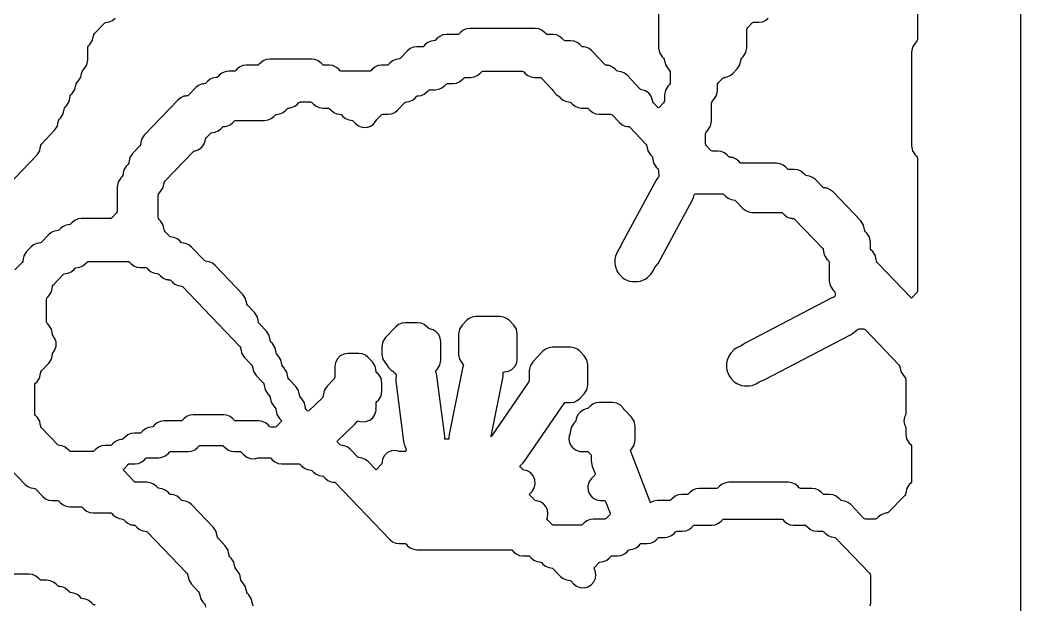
# Model space of a CAD drawing. Header units: millimetres. Extents: x 10 to 410, y 18 to 283.
# Drawn here: x 34.58 to 73.27, y 84.59 to 107.17 of the extents above; entities that cross this region are included whole.
import ezdxf

# ---------------------------------------------------------------- set-up
doc = ezdxf.new("R2010")
doc.units = ezdxf.units.MM
doc.layers.add('CUT', color=1, linetype='Continuous')

msp = doc.modelspace()

# ---------------------------------------------------------------- linework, layer by layer
at = {"layer": 'CUT'}
for points in [[(52.134, 21), (60.134, 21), (60.134, 24), (73.2679, 24), (73.2679, 144), (60.134, 144), (60.134, 147), (52.134, 147), (52.134, 144), (31.134, 144), (31.134, 147), (23.134, 147), (23.134, 144), (10, 144), (10, 24), (23.134, 24), (23.134, 21), (31.134, 21), (31.134, 24), (52.134, 24)], [(44.713, 93.8301), (44.6953, 93.9217), (44.693, 93.9213), (44.6683, 94.0489), (44.565, 94.2086), (44.5102, 94.2656), (44.4856, 94.3037), (44.4679, 94.3953), (44.4655, 94.3948), (44.4408, 94.5224), (44.3376, 94.6821), (44.2828, 94.7392), (44.2582, 94.7773), (44.2404, 94.8689), (44.2381, 94.8684), (44.2134, 94.996), (44.1101, 95.1557), (43.8279, 95.4495), (43.8033, 95.4876), (43.7855, 95.5792), (43.7832, 95.5788), (43.7585, 95.7064), (43.6553, 95.8661), (43.373, 96.1599), (43.3484, 96.198), (43.3307, 96.2896), (43.3283, 96.2891), (43.3036, 96.4167), (43.2004, 96.5764), (42.1227, 97.6984), (42.0179, 97.7816), (41.8948, 97.8341), (41.8143, 97.845), (41.8146, 97.8475), (41.7495, 97.8563), (41.7244, 97.8763), (41.2129, 98.4087), (41.1081, 98.492), (40.985, 98.5445), (40.9045, 98.5553), (40.9049, 98.5579), (40.8398, 98.5667), (40.8146, 98.5866), (40.7581, 98.6455), (40.6533, 98.7288), (40.5301, 98.7812), (40.4496, 98.7921), (40.45, 98.7947), (40.3849, 98.8034), (40.3598, 98.8234), (40.1888, 99.0013), (40.1642, 99.0394), (40.1465, 99.131), (40.1442, 99.1306), (40.1195, 99.2582), (40.0162, 99.4179), (39.9614, 99.4749), (39.9368, 99.513), (39.9282, 99.5575), (39.9282, 100.4087), (39.9368, 100.4532), (39.9614, 100.4913), (40.0162, 100.5483), (40.1195, 100.708), (40.1442, 100.8356), (40.1465, 100.8352), (40.1642, 100.9268), (40.1888, 100.9648), (41.2695, 102.0899), (41.2946, 102.1099), (41.3187, 102.1131), (41.4672, 102.1574), (41.5951, 102.2451), (41.6899, 102.3678), (41.7426, 102.5135), (41.7563, 102.5843), (41.7809, 102.6223), (41.9518, 102.8003), (41.977, 102.8202), (42.0421, 102.829), (42.0417, 102.8316), (42.1222, 102.8424), (42.2453, 102.8949), (42.3501, 102.9782), (42.4067, 103.0371), (42.4318, 103.057), (42.4969, 103.0658), (42.4966, 103.0684), (42.5771, 103.0792), (42.7002, 103.1317), (42.805, 103.2149), (42.8616, 103.2739), (42.8867, 103.2938), (42.9185, 103.2981), (44.0365, 103.2981), (44.1692, 103.316), (44.2923, 103.3685), (44.3971, 103.4517), (44.4537, 103.5106), (44.4788, 103.5306), (44.5439, 103.5394), (44.5436, 103.5419), (44.624, 103.5528), (44.7472, 103.6053), (44.852, 103.6885), (44.9086, 103.7474), (44.9337, 103.7674), (44.9988, 103.7762), (44.9984, 103.7787), (45.0789, 103.7896), (45.2021, 103.8421), (45.3069, 103.9253), (45.3635, 103.9842), (45.3886, 104.0042), (45.4204, 104.0085), (45.808, 104.0085), (45.8398, 104.0042), (45.8649, 103.9842), (45.9215, 103.9253), (46.0263, 103.8421), (46.1494, 103.7896), (46.2821, 103.7717), (46.4903, 103.7717), (46.5221, 103.7674), (46.5472, 103.7474), (46.6038, 103.6885), (46.7086, 103.6053), (46.8318, 103.5528), (46.9122, 103.5419), (46.9119, 103.5394), (46.977, 103.5306), (47.0021, 103.5106), (47.0587, 103.4517), (47.1635, 103.3685), (47.2866, 103.316), (47.3671, 103.3051), (47.3668, 103.3026), (47.4319, 103.2938), (47.457, 103.2739), (47.5464, 103.1808), (47.665, 103.0896), (47.8053, 103.0376), (47.9548, 103.0294), (48.0999, 103.0658), (48.2277, 103.1436), (48.3269, 103.2557), (48.3767, 103.3327), (48.5476, 103.5106), (48.5727, 103.5306), (48.6045, 103.5349), (48.8128, 103.5349), (48.9454, 103.5528), (49.0685, 103.6053), (49.1733, 103.6885), (49.4574, 103.9842), (49.4825, 104.0042), (49.5476, 104.013), (49.5472, 104.0155), (49.6277, 104.0264), (49.7509, 104.0788), (49.8557, 104.1621), (49.9123, 104.221), (49.9374, 104.241), (50.0025, 104.2497), (50.0021, 104.2523), (50.0826, 104.2632), (50.2057, 104.3156), (50.3105, 104.3989), (50.3671, 104.4578), (50.3922, 104.4777), (50.424, 104.482), (50.6323, 104.482), (50.7649, 104.4999), (50.8881, 104.5524), (50.9929, 104.6357), (51.0495, 104.6946), (51.0746, 104.7145), (51.1064, 104.7188), (51.3146, 104.7188), (51.4472, 104.7367), (51.5704, 104.7892), (51.6752, 104.8725), (51.7318, 104.9314), (51.7569, 104.9513), (51.7887, 104.9556), (51.9969, 104.9556), (52.1296, 104.9735), (52.2527, 105.026), (52.3575, 105.1092), (52.4141, 105.1681), (52.4392, 105.1881), (52.471, 105.1924), (53.9958, 105.1924), (54.0276, 105.1881), (54.0527, 105.1681), (54.1093, 105.1092), (54.2141, 105.026), (54.3373, 104.9735), (54.4699, 104.9556), (54.6782, 104.9556), (54.71, 104.9513), (54.7351, 104.9314), (55.1401, 104.5097), (55.1997, 104.4248), (55.2122, 104.3998), (55.3219, 104.2883), (55.3352, 104.2814), (55.4221, 104.2161), (55.474, 104.1621), (55.5788, 104.0788), (55.7019, 104.0264), (55.7824, 104.0155), (55.7821, 104.013), (55.8472, 104.0042), (55.8723, 103.9842), (55.9289, 103.9253), (56.0337, 103.8421), (56.1568, 103.7896), (56.2894, 103.7717), (56.4977, 103.7717), (56.5295, 103.7674), (56.5546, 103.7474), (56.6112, 103.6885), (56.716, 103.6053), (56.8391, 103.5528), (56.9718, 103.5349), (57.4074, 103.5349), (57.4392, 103.5306), (57.4643, 103.5106), (57.7484, 103.2149), (57.8532, 103.1317), (57.9763, 103.0792), (58.0568, 103.0684), (58.0565, 103.0658), (58.1216, 103.057), (58.1467, 103.0371), (58.7725, 102.3856), (58.7971, 102.3475), (58.8148, 102.2559), (58.8171, 102.2563), (58.8419, 102.1287), (58.9451, 101.969), (58.9999, 101.912), (59.0245, 101.8739), (59.0423, 101.7823), (59.0446, 101.7828), (59.0693, 101.6551), (59.1725, 101.4955), (59.2273, 101.4384), (59.252, 101.4003), (59.2606, 101.3558), (59.2606, 101.2735), (59.275, 101.1862), (59.2764, 101.1463), (59.2584, 101.1168), (59.2223, 101.0735), (59.1673, 100.9924), (57.8365, 98.5424), (57.8017, 98.46), (57.7678, 98.3895), (57.668, 98.2416), (57.5921, 98.0594), (57.5702, 97.9496), (57.5702, 97.7545), (57.5923, 97.6434), (57.667, 97.4632), (57.7299, 97.369), (57.8678, 97.2311), (57.9373, 97.1847), (57.9381, 97.1859), (58.0071, 97.1387), (58.134, 97.0951), (58.2533, 97.0714), (58.4484, 97.0714), (58.5594, 97.0935), (58.7397, 97.1682), (58.8338, 97.2311), (58.9718, 97.369), (59.0485, 97.4839), (59.0928, 97.5745), (59.1189, 97.6151), (59.1874, 97.6975), (59.2424, 97.7786), (60.5733, 100.2286), (60.6114, 100.3189), (60.6424, 100.4187), (60.6584, 100.451), (60.694, 100.4567), (61.7288, 100.4567), (61.7606, 100.4524), (61.7857, 100.4324), (61.8423, 100.3735), (61.9471, 100.2903), (62.0702, 100.2378), (62.1507, 100.2269), (62.1504, 100.2244), (62.2155, 100.2156), (62.2406, 100.1956), (62.5246, 99.8999), (62.6294, 99.8167), (62.7526, 99.7642), (62.8852, 99.7463), (64.0032, 99.7463), (64.035, 99.742), (64.0601, 99.7221), (64.1167, 99.6631), (64.2215, 99.5799), (64.3446, 99.5274), (64.4251, 99.5166), (64.4248, 99.514), (64.4899, 99.5052), (64.515, 99.4853), (65.5957, 98.3602), (65.6203, 98.3221), (65.638, 98.2305), (65.6403, 98.231), (65.6651, 98.1033), (65.7683, 97.9437), (65.8231, 97.8866), (65.8477, 97.8485), (65.8563, 97.804), (65.8563, 97.1061), (65.8925, 96.9194), (65.9957, 96.7597), (66.0506, 96.7027), (66.0752, 96.6646), (66.0838, 96.6201), (66.0838, 96.528), (66.078, 96.4921), (66.0451, 96.4764), (66.0251, 96.4706), (65.9342, 96.434), (62.6081, 94.7007), (62.5261, 94.6471), (62.4675, 94.6001), (62.4425, 94.5846), (62.4129, 94.5748), (62.2907, 94.5154), (62.1892, 94.4476), (62.0512, 94.3096), (61.9883, 94.2155), (61.9137, 94.0352), (61.8916, 93.9242), (61.8916, 93.7291), (61.9137, 93.618), (61.9883, 93.4378), (62.0512, 93.3436), (62.1892, 93.2057), (62.2833, 93.1428), (62.4636, 93.0681), (62.5746, 93.046), (62.7697, 93.046), (62.8808, 93.0681), (63.061, 93.1428), (63.1499, 93.2022), (63.2183, 93.2341), (63.2566, 93.2453), (63.3476, 93.2818), (66.6736, 95.0152), (66.7557, 95.0688), (66.9374, 95.2147), (66.95, 95.2273), (66.9711, 95.2398), (67.013, 95.2474), (67.1874, 95.2474), (67.2192, 95.2431), (67.2443, 95.2231), (68.5524, 93.8612), (68.577, 93.8232), (68.5948, 93.7316), (68.5971, 93.732), (68.6218, 93.6044), (68.725, 93.4447), (68.7798, 93.3877), (68.8044, 93.3496), (68.8131, 93.3051), (68.8131, 91.9803), (68.8002, 91.9138), (68.765, 91.8371), (68.7445, 91.6956), (68.765, 91.554), (68.8002, 91.4773), (68.8131, 91.4108), (68.8131, 91.1864), (68.8492, 90.9998), (68.9525, 90.8401), (69.0073, 90.783), (69.0319, 90.7449), (69.0405, 90.7004), (69.0405, 89.3757), (69.0319, 89.3312), (69.0073, 89.2931), (68.9525, 89.236), (68.8492, 89.0764), (68.8245, 88.9487), (68.8222, 88.9492), (68.8044, 88.8576), (68.7798, 88.8195), (68.154, 88.168), (68.1289, 88.1481), (68.0638, 88.1393), (68.0642, 88.1367), (67.9837, 88.1258), (67.8605, 88.0734), (67.7557, 87.9901), (67.6992, 87.9312), (67.674, 87.9113), (67.6423, 87.907), (67.2546, 87.907), (67.2228, 87.9113), (67.1977, 87.9312), (66.6862, 88.4637), (66.5814, 88.547), (66.4583, 88.5994), (66.3778, 88.6103), (66.3782, 88.6128), (66.3131, 88.6216), (66.2879, 88.6416), (66.2314, 88.7005), (66.1265, 88.7837), (66.0034, 88.8362), (65.8708, 88.8541), (65.6625, 88.8541), (65.6307, 88.8584), (65.6056, 88.8784), (65.549, 88.9373), (65.4442, 89.0205), (65.3211, 89.073), (65.1884, 89.0909), (64.7528, 89.0909), (64.721, 89.0952), (64.6959, 89.1152), (64.6393, 89.1741), (64.5345, 89.2573), (64.4113, 89.3098), (64.2787, 89.3277), (61.9755, 89.3277), (61.8428, 89.3098), (61.7197, 89.2573), (61.6149, 89.1741), (61.5583, 89.1152), (61.5332, 89.0952), (61.5014, 89.0909), (60.8383, 89.0909), (60.7056, 89.073), (60.5825, 89.0205), (60.4777, 88.9373), (60.4211, 88.8784), (60.396, 88.8584), (60.3642, 88.8541), (60.1559, 88.8541), (60.0233, 88.8362), (59.9001, 88.7837), (59.7953, 88.7005), (59.7387, 88.6416), (59.7136, 88.6216), (59.6818, 88.6173), (59.2215, 88.6173), (59.0647, 88.5921), (58.9645, 88.5402), (58.9498, 88.5356), (58.9317, 88.5665), (58.1907, 90.5181), (58.185, 90.5324), (58.175, 90.5565), (58.196, 90.5872), (58.2114, 90.6033), (58.3147, 90.763), (58.3508, 90.9496), (58.3508, 91.4943), (58.3147, 91.681), (58.2114, 91.8407), (57.9292, 92.1345), (57.9015, 92.1774), (57.7899, 92.2995), (57.6447, 92.3786), (57.4816, 92.4059), (56.9718, 92.4059), (56.8391, 92.388), (56.716, 92.3355), (56.6112, 92.2523), (56.5546, 92.1934), (56.5295, 92.1734), (56.5055, 92.1702), (56.3569, 92.1259), (56.2291, 92.0382), (56.1342, 91.9155), (56.0815, 91.7698), (56.0678, 91.699), (56.0432, 91.661), (55.9884, 91.6039), (55.8851, 91.4442), (55.8604, 91.3166), (55.8581, 91.3171), (55.8308, 91.1762), (55.8123, 91.1336), (55.7984, 90.9721), (55.8369, 90.8147), (55.9238, 90.6779), (56.0498, 90.576), (56.2018, 90.5198), (56.3039, 90.5169), (56.3039, 90.5116), (56.4977, 90.5116), (56.5295, 90.5073), (56.5546, 90.4874), (56.6377, 90.4008), (56.6595, 90.3691), (56.6546, 90.2893), (56.6616, 90.2889), (56.6579, 90.1644), (56.685, 90.0032), (56.7106, 89.9086), (56.8054, 89.6591), (56.8126, 89.6272), (56.7934, 89.6006), (56.6619, 89.4637), (56.5684, 89.3265), (56.5249, 89.1662), (56.5364, 89.0005), (56.6015, 88.8477), (56.713, 88.7246), (56.8588, 88.6449), (57.0225, 88.6173), (57.1631, 88.6173), (57.1973, 88.6121), (57.2144, 88.582), (57.3853, 88.1318), (57.3925, 88.0998), (57.3734, 88.0733), (57.2369, 87.9312), (57.2118, 87.9113), (57.18, 87.907), (56.7443, 87.907), (56.6117, 87.8891), (56.4885, 87.8366), (56.3837, 87.7533), (56.3271, 87.6944), (56.302, 87.6745), (56.2702, 87.6702), (55.2003, 87.6702), (55.1685, 87.6745), (55.1434, 87.6944), (54.9658, 87.8793), (54.9457, 87.908), (54.9642, 87.9667), (54.9874, 88.1098), (54.9686, 88.2535), (54.9093, 88.3858), (54.8146, 88.4955), (54.6923, 88.5734), (54.5529, 88.613), (54.4859, 88.6219), (54.4611, 88.6416), (54.2835, 88.8265), (54.264, 88.8541), (54.2835, 88.8818), (54.3599, 88.9614), (54.4535, 89.0986), (54.4969, 89.2589), (54.4855, 89.4246), (54.4204, 89.5774), (54.3088, 89.7004), (54.1631, 89.7802), (54.0623, 89.7971), (54.0325, 89.8071), (54.0015, 89.8304), (53.9219, 89.9132), (53.9023, 89.9414), (53.9228, 89.9688), (54.0209, 90.0647), (54.084, 90.1397), (55.6141, 92.3725), (55.6402, 92.3998), (55.6775, 92.4059), (55.8634, 92.4059), (55.996, 92.4238), (56.1192, 92.4763), (56.224, 92.5596), (56.3919, 92.7344), (56.4951, 92.894), (56.5313, 93.0807), (56.5313, 93.8622), (56.4951, 94.0489), (56.3919, 94.2086), (56.224, 94.3834), (56.1192, 94.4666), (55.996, 94.5191), (55.8634, 94.537), (55.1522, 94.537), (55.0196, 94.5191), (54.8965, 94.4666), (54.7917, 94.3834), (54.3963, 93.9718), (54.2931, 93.8121), (54.2569, 93.6254), (54.2569, 93.26), (54.2515, 93.2241), (54.2356, 93.1914), (52.8018, 91.0991), (52.7868, 91.0831), (52.7878, 91.105), (53.252, 93.4094), (53.2619, 93.5069), (53.262, 93.5506), (53.2674, 93.5845), (53.3014, 93.5899), (53.302, 93.5899), (53.4565, 93.6143), (53.5959, 93.6853), (53.7065, 93.796), (53.7775, 93.9353), (53.802, 94.0899), (53.802, 95.0461), (53.7659, 95.2328), (53.6626, 95.3925), (53.4947, 95.5673), (53.3899, 95.6505), (53.2668, 95.703), (53.1341, 95.7209), (52.1955, 95.7209), (52.0629, 95.703), (51.9397, 95.6505), (51.8349, 95.5673), (51.667, 95.3925), (51.5638, 95.2328), (51.5276, 95.0461), (51.5276, 94.2647), (51.5638, 94.078), (51.667, 93.9183), (51.7022, 93.8817), (51.7217, 93.8544), (51.7134, 93.8219), (51.7122, 93.8191), (51.6835, 93.7254), (51.1679, 91.1657), (51.158, 91.0681), (51.1579, 91.0245), (51.1525, 90.9906), (51.1185, 90.9852), (51.0379, 90.9852), (51.003, 90.991), (50.9966, 91.0581), (50.9953, 91.1027), (50.6952, 93.4322), (50.6732, 93.5278), (50.6579, 93.5732), (50.6519, 93.6145), (50.6749, 93.6492), (50.7059, 93.6815), (50.8091, 93.8412), (50.8453, 94.0279), (50.8453, 94.7535), (50.8248, 94.8951), (50.765, 95.0252), (50.6708, 95.133), (50.5499, 95.2097), (50.4122, 95.249), (50.3922, 95.2517), (50.3671, 95.2716), (50.3105, 95.3305), (50.2057, 95.4138), (50.0826, 95.4662), (49.95, 95.4841), (49.4662, 95.4841), (49.3336, 95.4662), (49.2105, 95.4138), (49.1056, 95.3305), (48.7103, 94.9189), (48.6071, 94.7592), (48.5709, 94.5725), (48.5709, 94.2647), (48.6071, 94.078), (48.7103, 93.9183), (48.7651, 93.8612), (48.8294, 93.7617), (48.9273, 93.6507), (48.992, 93.6109), (49.0491, 93.5656), (49.0928, 93.5201), (49.1122, 93.4933), (49.1145, 93.4603), (49.1053, 93.3258), (49.1083, 93.2278), (49.4084, 90.8983), (49.4304, 90.8028), (49.5028, 90.5875), (49.504, 90.5776), (49.5114, 90.5509), (49.4966, 90.53), (49.4788, 90.5159), (49.447, 90.5116), (49.2868, 90.5116), (49.2432, 90.5175), (49.1019, 90.5518), (48.9389, 90.537), (48.7894, 90.4703), (48.6694, 90.3589), (48.5919, 90.2147), (48.5651, 90.0532), (48.5651, 90.0399), (48.5443, 90.0104), (48.3714, 89.8304), (48.3435, 89.8094), (48.3155, 89.8304), (48.0361, 90.1212), (47.9313, 90.2045), (47.8082, 90.2569), (47.7277, 90.2678), (47.7281, 90.2703), (47.663, 90.2791), (47.6379, 90.2991), (47.3538, 90.5948), (47.249, 90.678), (47.1259, 90.7305), (47.0454, 90.7414), (47.0457, 90.7439), (46.9806, 90.7527), (46.9555, 90.7727), (46.8565, 90.8758), (46.8368, 90.904), (46.8576, 90.9314), (47.5375, 91.5845), (47.6012, 91.659), (47.6037, 91.6626), (47.6298, 91.6896), (47.6489, 91.6927), (47.6742, 91.6893), (47.7994, 91.6575), (47.9532, 91.6669), (48.0968, 91.7227), (48.2165, 91.8195), (48.3012, 91.9482), (48.3427, 92.0965), (48.34, 92.1691), (48.3435, 92.1691), (48.3435, 92.3579), (48.3521, 92.4025), (48.3767, 92.4405), (48.4315, 92.4976), (48.5347, 92.6573), (48.5709, 92.8439), (48.5709, 93.1518), (48.5347, 93.3385), (48.4315, 93.4982), (48.3767, 93.5553), (48.3521, 93.5933), (48.3343, 93.6849), (48.332, 93.6845), (48.3073, 93.8121), (48.2041, 93.9718), (48.0361, 94.1466), (47.9313, 94.2298), (47.8082, 94.2823), (47.6756, 94.3002), (47.2514, 94.3002), (47.0969, 94.2757), (46.9575, 94.2047), (46.8469, 94.0941), (46.7758, 93.9547), (46.7514, 93.8002), (46.7514, 93.401), (46.7428, 93.3565), (46.7181, 93.3185), (46.4359, 93.0246), (46.3327, 92.8649), (46.2965, 92.6783), (46.2965, 92.6446), (46.2922, 92.6128), (46.2723, 92.5877), (45.7492, 92.0853), (45.721, 92.0657), (45.6936, 92.0865), (45.6474, 92.1345), (45.6228, 92.1726), (45.6051, 92.2642), (45.6027, 92.2638), (45.578, 92.3914), (45.4748, 92.551), (45.42, 92.6081), (45.3954, 92.6462), (45.3776, 92.7378), (45.3753, 92.7373), (45.3506, 92.8649), (45.2473, 93.0246), (45.0159, 93.2655), (44.9654, 93.3033), (44.946, 93.3481), (44.942, 93.3542), (44.9289, 93.3686), (44.9319, 93.3866), (44.9319, 93.3886), (44.8957, 93.5753), (44.7925, 93.735), (44.7885, 93.7391), (44.738, 93.7768), (44.7185, 93.8216)], [(35.388, 93.5864), (35.4126, 93.6245), (35.6948, 93.9183), (35.7981, 94.078), (35.8228, 94.2056), (35.8251, 94.2051), (35.8429, 94.2967), (35.8935, 94.3751), (35.8905, 94.3771), (35.9303, 94.4338), (35.9763, 94.5792), (35.9763, 94.7316), (35.9303, 94.877), (35.8905, 94.9337), (35.8935, 94.9357), (35.8429, 95.014), (35.8251, 95.1056), (35.8228, 95.1052), (35.7981, 95.2328), (35.6948, 95.3925), (35.64, 95.4495), (35.6154, 95.4876), (35.6068, 95.5321), (35.6068, 96.3833), (35.6154, 96.4278), (35.64, 96.4659), (35.6948, 96.5229), (35.7981, 96.6826), (35.8228, 96.8102), (35.8251, 96.8098), (35.8429, 96.9014), (35.8675, 96.9395), (36.2658, 97.3542), (36.291, 97.3741), (36.3561, 97.3829), (36.3557, 97.3855), (36.4362, 97.3964), (36.5593, 97.4488), (36.6641, 97.5321), (36.7207, 97.591), (36.7458, 97.6109), (36.8109, 97.6197), (36.8106, 97.6223), (36.8911, 97.6331), (37.0142, 97.6856), (37.119, 97.7689), (37.1756, 97.8278), (37.2007, 97.8477), (37.2325, 97.852), (38.7574, 97.852), (38.7891, 97.8477), (38.8143, 97.8278), (38.8708, 97.7689), (38.9757, 97.6856), (39.0988, 97.6331), (39.2314, 97.6152), (39.4397, 97.6152), (39.4715, 97.6109), (39.4966, 97.591), (39.5532, 97.5321), (39.658, 97.4488), (39.7811, 97.3964), (39.8616, 97.3855), (39.8612, 97.3829), (39.9263, 97.3741), (39.9515, 97.3542), (40.008, 97.2953), (40.1129, 97.212), (40.236, 97.1596), (40.3165, 97.1487), (40.3161, 97.1461), (40.3812, 97.1374), (40.4063, 97.1174), (40.4629, 97.0585), (40.5677, 96.9752), (40.6909, 96.9228), (40.7714, 96.9119), (40.771, 96.9094), (40.8361, 96.9006), (40.8612, 96.8806), (43.0791, 94.5716), (43.1037, 94.5335), (43.1215, 94.4419), (43.1238, 94.4424), (43.1485, 94.3148), (43.2517, 94.1551), (43.534, 93.8612), (43.5586, 93.8232), (43.5763, 93.7316), (43.5787, 93.732), (43.6034, 93.6044), (43.7066, 93.4447), (43.938, 93.2038), (43.9885, 93.1661), (44.008, 93.1213), (44.012, 93.1151), (44.025, 93.1007), (44.0221, 93.0827), (44.0221, 93.0807), (44.0583, 92.894), (44.1615, 92.7344), (44.1655, 92.7302), (44.216, 92.6925), (44.2354, 92.6477), (44.2409, 92.6392), (44.2587, 92.5476), (44.261, 92.5481), (44.2857, 92.4205), (44.3889, 92.2608), (44.4437, 92.2037), (44.4684, 92.1657), (44.4861, 92.0741), (44.4884, 92.0745), (44.5131, 91.9469), (44.6164, 91.7872), (44.6779, 91.7232), (44.6973, 91.6956), (44.6779, 91.6679), (44.5003, 91.483), (44.4751, 91.4631), (44.4434, 91.4588), (44.2832, 91.4588), (44.2514, 91.4631), (44.2263, 91.483), (44.1697, 91.5419), (44.0649, 91.6252), (43.9417, 91.6776), (43.8091, 91.6956), (42.9185, 91.6956), (42.8867, 91.6999), (42.8616, 91.7198), (42.805, 91.7787), (42.7002, 91.862), (42.5771, 91.9144), (42.4444, 91.9323), (41.2784, 91.9323), (41.1458, 91.9144), (41.0226, 91.862), (40.9178, 91.7787), (40.8612, 91.7198), (40.8361, 91.6999), (40.8043, 91.6956), (40.1412, 91.6956), (40.0086, 91.6776), (39.8854, 91.6252), (39.7806, 91.5419), (39.724, 91.483), (39.6989, 91.4631), (39.6338, 91.4543), (39.6342, 91.4517), (39.5537, 91.4409), (39.4305, 91.3884), (39.3257, 91.3051), (39.2691, 91.2462), (39.2386, 91.222), (39.004, 91.222), (38.8714, 91.2041), (38.7482, 91.1516), (38.6434, 91.0684), (38.5868, 91.0094), (38.5563, 90.9852), (38.5491, 90.9852), (38.5315, 90.9828), (38.5153, 90.9832), (38.4966, 90.9807), (38.497, 90.9782), (38.4165, 90.9673), (38.2933, 90.9148), (38.1885, 90.8316), (38.1624, 90.8043), (38.1339, 90.7641), (38.1074, 90.7528), (38.075, 90.7484), (37.8668, 90.7484), (37.7342, 90.7305), (37.611, 90.678), (37.5062, 90.5948), (37.4496, 90.5359), (37.4245, 90.5159), (37.3927, 90.5116), (36.5502, 90.5116), (36.5184, 90.5159), (36.4933, 90.5359), (36.4367, 90.5948), (36.3319, 90.678), (36.2088, 90.7305), (36.1283, 90.7414), (36.1286, 90.7439), (36.0635, 90.7527), (36.0384, 90.7727), (35.4126, 91.4242), (35.388, 91.4622), (35.3702, 91.5538), (35.3679, 91.5534), (35.3432, 91.681), (35.24, 91.8407), (35.1852, 91.8977), (35.1606, 91.9358), (35.1519, 91.9803), (35.1519, 93.0683), (35.1606, 93.1128), (35.1852, 93.1509), (35.24, 93.2079), (35.3432, 93.3676), (35.3679, 93.4952), (35.3702, 93.4948)]]:
    msp.add_lwpolyline(points, close=True, dxfattribs=at)
for points in [[(69.2679, 121.0091), (69.2679, 106.4243), (69.2593, 106.3798), (69.2347, 106.3417), (69.1799, 106.2847), (69.0767, 106.125), (69.0405, 105.9383), (69.0405, 102.3154), (69.0767, 102.1287), (69.1799, 101.969), (69.2347, 101.912), (69.2593, 101.8739), (69.2679, 101.8294), (69.2679, 96.7161), (69.2593, 96.6715), (69.2347, 96.6335), (69.0685, 96.4604), (69.0405, 96.4394), (69.0125, 96.4604), (67.7091, 97.8174), (67.6845, 97.8555), (67.6667, 97.9471), (67.6644, 97.9466), (67.6397, 98.0742), (67.5365, 98.2339), (67.4817, 98.291), (67.457, 98.3291), (67.4484, 98.3736), (67.4484, 98.5979), (67.4123, 98.7846), (67.309, 98.9443), (67.2542, 99.0013), (67.2296, 99.0394), (67.2119, 99.131), (67.2095, 99.1306), (67.1848, 99.2582), (67.0816, 99.4179), (66.0039, 100.5398), (65.8991, 100.6231), (65.776, 100.6755), (65.6955, 100.6864), (65.6958, 100.6889), (65.6307, 100.6977), (65.6056, 100.7177), (65.3216, 101.0134), (65.2168, 101.0966), (65.0936, 101.1491), (65.0132, 101.16), (65.0135, 101.1625), (64.9484, 101.1713), (64.9233, 101.1913), (64.8667, 101.2502), (64.7619, 101.3334), (64.6388, 101.3859), (64.5061, 101.4038), (64.2979, 101.4038), (64.2661, 101.4081), (64.241, 101.428), (64.1844, 101.487), (64.0796, 101.5702), (63.9564, 101.6227), (63.8238, 101.6406), (62.4784, 101.6406), (62.4466, 101.6449), (62.4215, 101.6648), (62.3649, 101.7237), (62.2601, 101.807), (62.1369, 101.8595), (62.0564, 101.8703), (62.0568, 101.8729), (61.9917, 101.8817), (61.9666, 101.9016), (61.91, 101.9605), (61.8052, 102.0438), (61.682, 102.0962), (61.5494, 102.1142), (61.3412, 102.1142), (61.3094, 102.1185), (61.2843, 102.1384), (61.1133, 102.3164), (61.0887, 102.3544), (61.0801, 102.3989), (61.0801, 102.7765), (61.0887, 102.8211), (61.1133, 102.8591), (61.1681, 102.9162), (61.2714, 103.0759), (61.3075, 103.2625), (61.3075, 103.9605), (61.3162, 104.005), (61.3408, 104.0431), (61.3956, 104.1001), (61.4988, 104.2598), (61.535, 104.4465), (61.535, 104.6708), (61.5436, 104.7153), (61.5682, 104.7534), (61.7391, 104.9314), (61.7643, 104.9513), (61.8294, 104.9601), (61.829, 104.9626), (61.9095, 104.9735), (62.0326, 105.026), (62.1374, 105.1092), (62.3053, 105.284), (62.4086, 105.4437), (62.4333, 105.5713), (62.4356, 105.5709), (62.4534, 105.6625), (62.478, 105.7006), (62.5328, 105.7576), (62.636, 105.9173), (62.6722, 106.104), (62.6722, 106.8019), (62.6808, 106.8464), (62.7054, 106.8845), (62.8763, 107.0624), (62.9015, 107.0824), (62.9332, 107.0867), (63.1415, 107.0867), (63.2741, 107.1046), (63.3973, 107.1571), (63.5021, 107.2403)], [(32.9108, 99.5441), (35.24, 101.969), (35.3432, 102.1287), (35.3679, 102.2563), (35.3702, 102.2559), (35.388, 102.3475), (35.4126, 102.3856), (35.9223, 102.9162), (36.0255, 103.0759), (36.0502, 103.2035), (36.0526, 103.203), (36.0703, 103.2946), (36.0949, 103.3327), (36.1497, 103.3898), (36.253, 103.5494), (36.2777, 103.677), (36.28, 103.6766), (36.2978, 103.7682), (36.3224, 103.8063), (36.3772, 103.8633), (36.4804, 104.023), (36.5051, 104.1506), (36.5074, 104.1502), (36.5252, 104.2418), (36.5498, 104.2798), (36.6046, 104.3369), (36.7079, 104.4966), (36.7326, 104.6242), (36.7349, 104.6237), (36.7526, 104.7153), (36.7772, 104.7534), (36.8321, 104.8105), (36.9353, 104.9702), (36.96, 105.0978), (36.9623, 105.0973), (36.9801, 105.1889), (37.0047, 105.227), (37.0595, 105.284), (37.1627, 105.4437), (37.1989, 105.6304), (37.1989, 106.0916), (37.2075, 106.1361), (37.2321, 106.1741), (37.2869, 106.2312), (37.3902, 106.3909), (37.4149, 106.5185), (37.4172, 106.518), (37.435, 106.6096), (37.4596, 106.6477), (37.8579, 107.0624), (37.883, 107.0824), (37.9481, 107.0912), (37.9478, 107.0937), (38.0283, 107.1046), (38.1514, 107.1571), (38.2562, 107.2403)], [(59.2606, 107.5123), (59.2606, 106.104), (59.2967, 105.9173), (59.4, 105.7576), (59.4548, 105.7006), (59.4794, 105.6625), (59.4971, 105.5709), (59.4995, 105.5713), (59.5242, 105.4437), (59.6274, 105.284), (59.6822, 105.227), (59.7068, 105.1889), (59.7155, 105.1444), (59.7155, 104.7668), (59.7068, 104.7223), (59.6822, 104.6842), (59.6274, 104.6272), (59.5242, 104.4675), (59.488, 104.2808), (59.488, 104.0564), (59.4794, 104.0119), (59.4548, 103.9739), (59.2885, 103.8008), (59.2606, 103.7798), (59.2326, 103.8008), (59.0664, 103.9739), (59.0418, 104.0119), (59.0281, 104.0827), (58.9753, 104.2284), (58.8805, 104.3511), (58.7527, 104.4388), (58.6041, 104.4831), (58.5801, 104.4863), (58.555, 104.5063), (58.0435, 105.0388), (57.9387, 105.122), (57.8156, 105.1745), (57.7351, 105.1853), (57.7354, 105.1879), (57.6703, 105.1967), (57.6452, 105.2166), (57.5886, 105.2755), (57.4838, 105.3588), (57.3607, 105.4113), (57.2802, 105.4221), (57.2805, 105.4247), (57.2155, 105.4335), (57.1903, 105.4534), (56.6789, 105.9859), (56.5741, 106.0692), (56.4509, 106.1216), (56.3704, 106.1325), (56.3708, 106.135), (56.3057, 106.1438), (56.2806, 106.1638), (56.224, 106.2227), (56.1192, 106.3059), (55.996, 106.3584), (55.8634, 106.3763), (55.6552, 106.3763), (55.6234, 106.3806), (55.5983, 106.4006), (55.5417, 106.4595), (55.4369, 106.5427), (55.3137, 106.5952), (55.1811, 106.6131), (54.9728, 106.6131), (54.9411, 106.6174), (54.9159, 106.6374), (54.8594, 106.6963), (54.7545, 106.7795), (54.6314, 106.832), (54.4988, 106.8499), (51.9681, 106.8499), (51.8354, 106.832), (51.7123, 106.7795), (51.6075, 106.6963), (51.5509, 106.6374), (51.5258, 106.6174), (51.494, 106.6131), (51.0583, 106.6131), (50.9257, 106.5952), (50.8025, 106.5427), (50.6977, 106.4595), (50.6411, 106.4006), (50.616, 106.3806), (50.5509, 106.3718), (50.5513, 106.3693), (50.4708, 106.3584), (50.3477, 106.3059), (50.2428, 106.2227), (50.1863, 106.1638), (50.1611, 106.1438), (50.1294, 106.1395), (49.9211, 106.1395), (49.7885, 106.1216), (49.6653, 106.0692), (49.5605, 105.9859), (49.2765, 105.6902), (49.2514, 105.6703), (49.1863, 105.6615), (49.1866, 105.6589), (49.1062, 105.648), (48.983, 105.5956), (48.8782, 105.5123), (48.8216, 105.4534), (48.7965, 105.4335), (48.7647, 105.4292), (48.5565, 105.4292), (48.4238, 105.4113), (48.3007, 105.3588), (48.1959, 105.2755), (48.1393, 105.2166), (48.1142, 105.1967), (48.0824, 105.1924), (47.0124, 105.1924), (46.9806, 105.1967), (46.9555, 105.2166), (46.8989, 105.2755), (46.7941, 105.3588), (46.671, 105.4113), (46.5383, 105.4292), (46.3301, 105.4292), (46.2983, 105.4335), (46.2732, 105.4534), (46.2166, 105.5123), (46.1118, 105.5956), (45.9887, 105.648), (45.856, 105.666), (44.2351, 105.666), (44.1025, 105.648), (43.9793, 105.5956), (43.8745, 105.5123), (43.8179, 105.4534), (43.7928, 105.4335), (43.761, 105.4292), (43.3254, 105.4292), (43.1927, 105.4113), (43.0696, 105.3588), (42.9648, 105.2755), (42.9082, 105.2166), (42.8831, 105.1967), (42.8513, 105.1924), (42.643, 105.1924), (42.5104, 105.1745), (42.3873, 105.122), (42.2824, 105.0388), (42.2259, 104.9798), (42.2007, 104.9599), (42.1356, 104.9511), (42.136, 104.9486), (42.0555, 104.9377), (41.9324, 104.8852), (41.8276, 104.802), (41.771, 104.7431), (41.7459, 104.7231), (41.6808, 104.7143), (41.6811, 104.7118), (41.6006, 104.7009), (41.4775, 104.6484), (41.3727, 104.5652), (41.0887, 104.2695), (41.0635, 104.2495), (40.9984, 104.2407), (40.9988, 104.2382), (40.9183, 104.2273), (40.7952, 104.1749), (40.6904, 104.0916), (39.3853, 102.7329), (39.282, 102.5732), (39.2573, 102.4456), (39.255, 102.446), (39.2372, 102.3544), (39.2126, 102.3164), (38.9304, 102.0225), (38.8271, 101.8628), (38.8024, 101.7352), (38.8001, 101.7357), (38.7824, 101.6441), (38.7577, 101.606), (38.7029, 101.5489), (38.5997, 101.3893), (38.575, 101.2616), (38.5727, 101.2621), (38.5549, 101.1705), (38.5303, 101.1324), (38.4755, 101.0754), (38.3723, 100.9157), (38.3361, 100.729), (38.3361, 99.7943), (38.3275, 99.7498), (38.3029, 99.7117), (38.1319, 99.5338), (38.1068, 99.5138), (38.075, 99.5095), (36.957, 99.5095), (36.8244, 99.4916), (36.7013, 99.4391), (36.5964, 99.3559), (36.5399, 99.297), (36.5147, 99.277), (36.4496, 99.2682), (36.45, 99.2657), (36.3695, 99.2548), (36.2464, 99.2023), (36.1416, 99.1191), (36.085, 99.0602), (36.0599, 99.0402), (35.9948, 99.0314), (35.9951, 99.0289), (35.9146, 99.018), (35.7915, 98.9656), (35.6867, 98.8823), (35.4027, 98.5866), (35.3775, 98.5667), (35.3124, 98.5579), (35.3128, 98.5553), (35.2323, 98.5445), (35.1092, 98.492), (35.0044, 98.4087), (34.8365, 98.2339), (34.7332, 98.0742), (34.7085, 97.9466), (34.7062, 97.9471), (34.6884, 97.8555), (34.6638, 97.8174), (34.3816, 97.5236)], [(43.6004, 84.5574), (43.5758, 84.5954), (43.5581, 84.687), (43.5558, 84.6866), (43.5311, 84.8142), (43.4278, 84.9739), (43.373, 85.0309), (43.3484, 85.069), (43.3307, 85.1606), (43.3283, 85.1602), (43.3036, 85.2878), (43.2004, 85.4475), (43.1456, 85.5045), (43.121, 85.5426), (43.1032, 85.6342), (43.1009, 85.6337), (43.0762, 85.7613), (42.9729, 85.921), (42.9181, 85.9781), (42.8935, 86.0162), (42.8758, 86.1078), (42.8735, 86.1073), (42.8487, 86.2349), (42.7455, 86.3946), (42.6907, 86.4517), (42.6661, 86.4897), (42.6483, 86.5813), (42.646, 86.5809), (42.6213, 86.7085), (42.5181, 86.8682), (42.2358, 87.162), (42.2112, 87.2001), (42.1935, 87.2917), (42.1911, 87.2912), (42.1664, 87.4189), (42.0632, 87.5785), (41.2129, 88.4637), (41.1081, 88.547), (40.985, 88.5994), (40.9045, 88.6103), (40.9049, 88.6128), (40.8398, 88.6216), (40.8146, 88.6416), (40.7581, 88.7005), (40.6533, 88.7837), (40.5301, 88.8362), (40.4496, 88.8471), (40.45, 88.8496), (40.3849, 88.8584), (40.3598, 88.8784), (40.3032, 88.9373), (40.1984, 89.0205), (40.0752, 89.073), (39.9948, 89.0839), (39.9951, 89.0864), (39.93, 89.0952), (39.9049, 89.1152), (39.8483, 89.1741), (39.7435, 89.2573), (39.6204, 89.3098), (39.4877, 89.3277), (39.052, 89.3277), (39.0202, 89.332), (38.9951, 89.3519), (38.5901, 89.7736), (38.5707, 89.8013), (38.5901, 89.8289), (38.7373, 89.9821), (38.7657, 90.0224), (38.7782, 90.0277), (38.7946, 90.0381), (39.0328, 90.0381), (39.1655, 90.056), (39.2886, 90.1084), (39.3934, 90.1917), (39.45, 90.2506), (39.4805, 90.2748), (39.9426, 90.2748), (40.0752, 90.2928), (40.1984, 90.3452), (40.3032, 90.4285), (40.3598, 90.4874), (40.3849, 90.5073), (40.4167, 90.5116), (41.0798, 90.5116), (41.2124, 90.5295), (41.3356, 90.582), (41.4404, 90.6653), (41.497, 90.7242), (41.5221, 90.7441), (41.5539, 90.7484), (42.3964, 90.7484), (42.4282, 90.7441), (42.4533, 90.7242), (42.5099, 90.6653), (42.6147, 90.582), (42.7378, 90.5295), (42.8705, 90.5116), (43.0787, 90.5116), (43.1105, 90.5073), (43.1356, 90.4874), (43.2361, 90.3827), (43.3555, 90.2912), (43.4967, 90.2392), (43.647, 90.2316), (43.7927, 90.2691), (43.7959, 90.2705), (43.8283, 90.2748), (44.2159, 90.2748), (44.2477, 90.2705), (44.2728, 90.2506), (44.3294, 90.1917), (44.4342, 90.1084), (44.5574, 90.056), (44.69, 90.0381), (45.3531, 90.0381), (45.3849, 90.0338), (45.41, 90.0138), (45.4666, 89.9549), (45.5714, 89.8716), (45.6946, 89.8192), (45.775, 89.8083), (45.7747, 89.8058), (45.8398, 89.797), (45.8649, 89.777), (45.9215, 89.7181), (46.0263, 89.6349), (46.1494, 89.5824), (46.2299, 89.5715), (46.2296, 89.569), (46.2947, 89.5602), (46.3198, 89.5402), (46.3764, 89.4813), (46.4812, 89.3981), (46.6043, 89.3456), (46.6848, 89.3347), (46.6845, 89.3322), (46.7495, 89.3234), (46.7747, 89.3035), (48.8782, 87.1135), (48.983, 87.0302), (49.1062, 86.9777), (49.2388, 86.9598), (49.447, 86.9598), (49.4788, 86.9555), (49.5039, 86.9356), (49.5605, 86.8767), (49.6653, 86.7934), (49.7885, 86.741), (49.9211, 86.723), (53.541, 86.723), (53.5728, 86.7188), (53.5979, 86.6988), (53.6545, 86.6399), (53.7593, 86.5566), (53.8824, 86.5042), (54.015, 86.4863), (54.2233, 86.4863), (54.2551, 86.482), (54.2802, 86.462), (54.3368, 86.4031), (54.4416, 86.3199), (54.5647, 86.2674), (54.6452, 86.2565), (54.6449, 86.254), (54.71, 86.2452), (54.7351, 86.2252), (54.7917, 86.1663), (54.8965, 86.0831), (55.0196, 86.0306), (55.1001, 86.0197), (55.0997, 86.0172), (55.1648, 86.0084), (55.1899, 85.9884), (55.474, 85.6927), (55.5788, 85.6095), (55.7019, 85.557), (55.7824, 85.5462), (55.7821, 85.5436), (55.8472, 85.5348), (55.8723, 85.5149), (55.9779, 85.4049), (56.0959, 85.3141), (56.2353, 85.262), (56.3839, 85.2533), (56.5285, 85.2888), (56.6563, 85.3652), (56.7558, 85.4759), (56.8184, 85.611), (56.8384, 85.7585), (56.8141, 85.9054), (56.7722, 85.9894), (56.7652, 86.0117), (56.7853, 86.0403), (56.9629, 86.2252), (56.988, 86.2452), (57.0531, 86.254), (57.0528, 86.2565), (57.1332, 86.2674), (57.2564, 86.3199), (57.3612, 86.4031), (57.4178, 86.462), (57.4429, 86.482), (57.4747, 86.4863), (57.6829, 86.4863), (57.8156, 86.5042), (57.9387, 86.5566), (58.0435, 86.6399), (58.1001, 86.6988), (58.1252, 86.7188), (58.1903, 86.7275), (58.19, 86.7301), (58.2704, 86.741), (58.3936, 86.7934), (58.4984, 86.8767), (58.555, 86.9356), (58.5801, 86.9555), (58.6119, 86.9598), (58.8201, 86.9598), (58.9528, 86.9777), (59.0759, 87.0302), (59.1807, 87.1135), (59.2373, 87.1724), (59.2624, 87.1923), (59.2942, 87.1966), (59.5024, 87.1966), (59.6351, 87.2145), (59.7582, 87.267), (59.863, 87.3503), (59.9196, 87.4092), (59.9447, 87.4291), (59.9765, 87.4334), (60.1848, 87.4334), (60.3174, 87.4513), (60.4405, 87.5038), (60.5454, 87.587), (60.6019, 87.6459), (60.6271, 87.6659), (60.6588, 87.6702), (61.322, 87.6702), (61.4546, 87.6881), (61.5777, 87.7406), (61.6826, 87.8238), (61.7391, 87.8827), (61.7643, 87.9027), (61.796, 87.907), (64.0032, 87.907), (64.035, 87.9027), (64.0601, 87.8827), (64.1167, 87.8238), (64.2215, 87.7406), (64.3446, 87.6881), (64.4773, 87.6702), (64.913, 87.6702), (64.9448, 87.6659), (64.9699, 87.6459), (65.0265, 87.587), (65.1313, 87.5038), (65.2544, 87.4513), (65.3871, 87.4334), (65.5953, 87.4334), (65.6271, 87.4291), (65.6522, 87.4092), (65.7088, 87.3503), (65.8136, 87.267), (65.9367, 87.2145), (66.0172, 87.2037), (66.0169, 87.2011), (66.082, 87.1923), (66.1071, 87.1724), (67.4152, 85.8105), (67.4398, 85.7724), (67.4484, 85.7279), (67.4484, 84.6399), (67.4398, 84.5954), (67.4152, 84.5574)], [(34.1541, 89.8929), (34.7769, 89.2445), (34.8817, 89.1613), (35.0049, 89.1088), (35.0853, 89.098), (35.085, 89.0954), (35.1501, 89.0866), (35.1752, 89.0667), (35.4592, 88.771), (35.5641, 88.6877), (35.6872, 88.6353), (35.8198, 88.6173), (36.0281, 88.6173), (36.0599, 88.613), (36.085, 88.5931), (36.1416, 88.5342), (36.2464, 88.4509), (36.3695, 88.3985), (36.5022, 88.3805), (36.9378, 88.3805), (36.9696, 88.3763), (36.9947, 88.3563), (37.0513, 88.2974), (37.1561, 88.2141), (37.2793, 88.1617), (37.4119, 88.1438), (38.075, 88.1438), (38.1068, 88.1395), (38.1319, 88.1195), (38.1885, 88.0606), (38.2933, 87.9774), (38.4165, 87.9249), (38.497, 87.914), (38.4966, 87.9115), (38.5617, 87.9027), (38.5868, 87.8827), (38.6434, 87.8238), (38.7482, 87.7406), (38.8714, 87.6881), (38.9518, 87.6772), (38.9515, 87.6747), (39.0166, 87.6659), (39.0417, 87.6459), (39.0983, 87.587), (39.2031, 87.5038), (39.3262, 87.4513), (39.4067, 87.4405), (39.4064, 87.4379), (39.4715, 87.4291), (39.4966, 87.4092), (41.0321, 85.8105), (41.0568, 85.7724), (41.0745, 85.6808), (41.0768, 85.6813), (41.1015, 85.5537), (41.2048, 85.394), (41.487, 85.1001), (41.5116, 85.0621), (41.5294, 84.9705), (41.5317, 84.9709), (41.5564, 84.8433), (41.6597, 84.6836), (41.7145, 84.6266), (41.7391, 84.5885), (41.7568, 84.4969)], [(37.4933, 84.5875), (37.4282, 84.5963), (37.403, 84.6162), (37.3465, 84.6751), (37.2417, 84.7584), (37.1185, 84.8108), (37.038, 84.8217), (37.0384, 84.8243), (36.9733, 84.833), (36.9482, 84.853), (36.8916, 84.9119), (36.7868, 84.9952), (36.6636, 85.0476), (36.5832, 85.0585), (36.5835, 85.061), (36.5184, 85.0698), (36.4933, 85.0898), (36.4367, 85.1487), (36.3319, 85.2319), (36.2088, 85.2844), (36.1283, 85.2953), (36.1286, 85.2978), (36.0635, 85.3066), (36.0384, 85.3266), (35.9818, 85.3855), (35.877, 85.4687), (35.7539, 85.5212), (35.6212, 85.5391), (35.413, 85.5391), (35.3812, 85.5434), (35.3561, 85.5634), (35.2995, 85.6223), (35.1947, 85.7055), (35.0716, 85.758), (34.9389, 85.7759), (32.8631, 85.7759)]]:
    msp.add_lwpolyline(points, dxfattribs=at)

doc.saveas('drawing.dxf')
